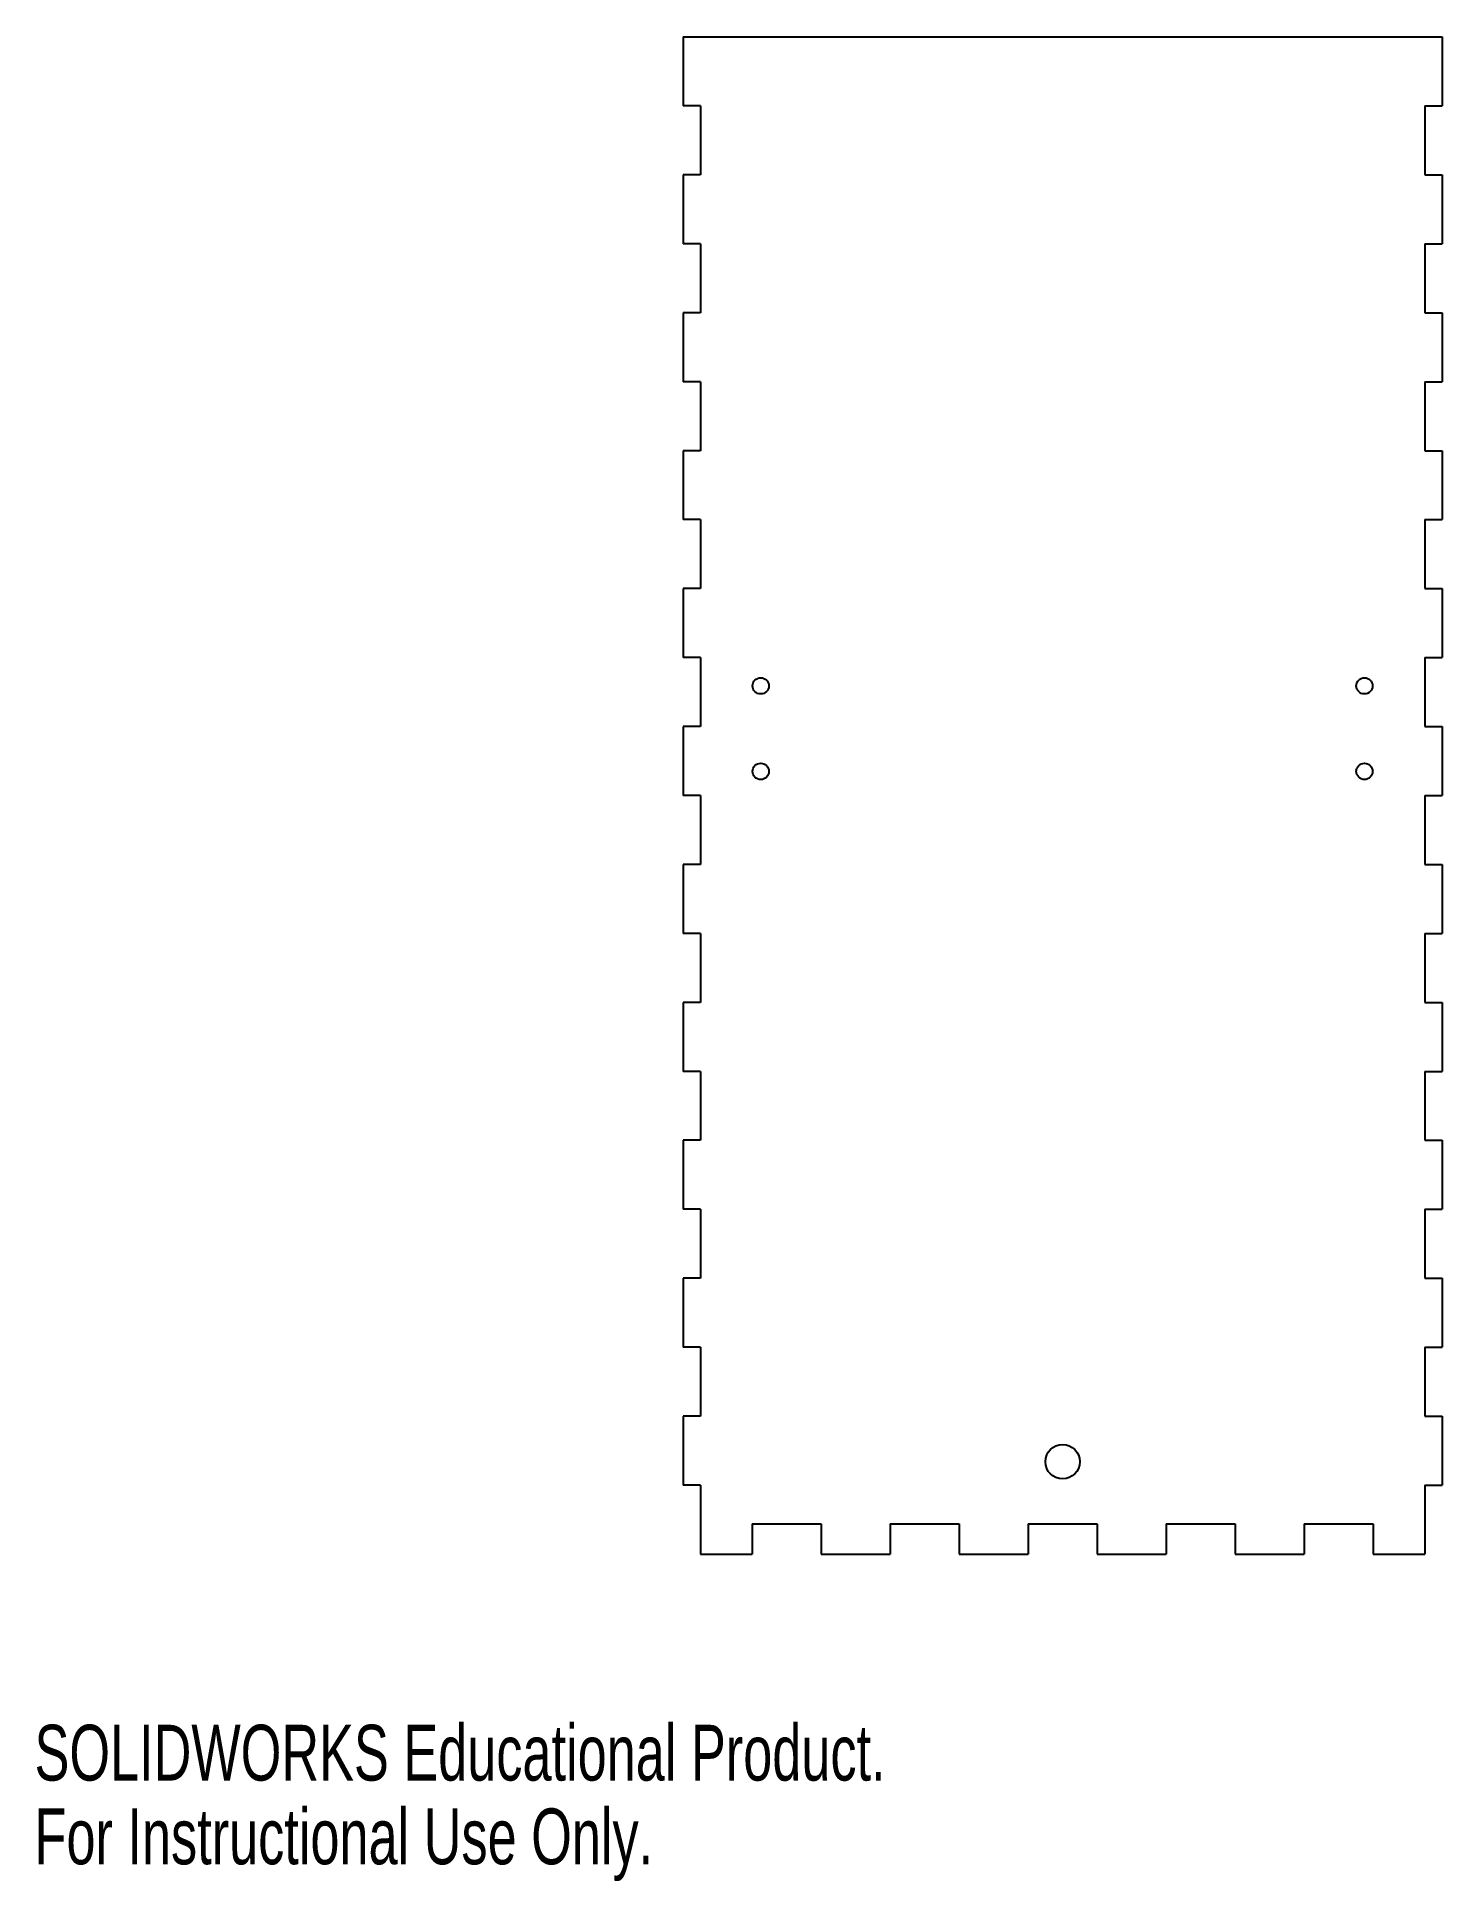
# Model space of a CAD drawing. Header units: millimetres. Extents: x 0 to 259, y 0 to 339.
import ezdxf

# ---------------------------------------------------------------- set-up
doc = ezdxf.new("R2010")
doc.units = ezdxf.units.MM
doc.styles.add('SLDTEXTSTYLE0', font='TXT', dxfattribs={"width": 0.7})

msp = doc.modelspace()

# ---------------------------------------------------------------- linework, layer by layer
at = {"color": 7, "linetype": 'Continuous', "lineweight": 25}
for p, q in [((119.375, 339.49), (119.375, 326.79)), ((119.375, 339.49), (259.075, 339.49)), ((259.075, 339.49), (259.075, 326.79)), ((122.55, 326.79), (119.375, 326.79)), ((122.55, 326.79), (122.55, 314.09)), ((255.9, 326.79), (259.075, 326.79)), ((255.9, 326.79), (255.9, 314.09)), ((119.375, 314.09), (119.375, 301.39)), ((122.55, 314.09), (119.375, 314.09)), ((255.9, 314.09), (259.075, 314.09)), ((259.075, 314.09), (259.075, 301.39)), ((122.55, 301.39), (119.375, 301.39)), ((122.55, 301.39), (122.55, 288.69)), ((255.9, 301.39), (259.075, 301.39)), ((255.9, 301.39), (255.9, 288.69)), ((119.375, 288.69), (119.375, 275.99)), ((122.55, 288.69), (119.375, 288.69)), ((255.9, 288.69), (259.075, 288.69)), ((259.075, 288.69), (259.075, 275.99)), ((122.55, 275.99), (119.375, 275.99)), ((122.55, 275.99), (122.55, 263.29)), ((255.9, 275.99), (259.075, 275.99)), ((255.9, 275.99), (255.9, 263.29)), ((119.375, 263.29), (119.375, 250.59)), ((122.55, 263.29), (119.375, 263.29)), ((255.9, 263.29), (259.075, 263.29)), ((259.075, 263.29), (259.075, 250.59)), ((122.55, 250.59), (119.375, 250.59)), ((122.55, 250.59), (122.55, 237.89)), ((255.9, 250.59), (259.075, 250.59)), ((255.9, 250.59), (255.9, 237.89)), ((119.375, 237.89), (119.375, 225.19)), ((122.55, 237.89), (119.375, 237.89)), ((255.9, 237.89), (259.075, 237.89)), ((259.075, 237.89), (259.075, 225.19)), ((122.55, 225.19), (119.375, 225.19)), ((122.55, 225.19), (122.55, 212.49)), ((255.9, 225.19), (259.075, 225.19)), ((255.9, 225.19), (255.9, 212.49)), ((119.375, 212.49), (119.375, 199.79)), ((122.55, 212.49), (119.375, 212.49)), ((255.9, 212.49), (259.075, 212.49)), ((259.075, 212.49), (259.075, 199.79)), ((122.55, 199.79), (119.375, 199.79)), ((122.55, 199.79), (122.55, 187.09)), ((255.9, 199.79), (259.075, 199.79)), ((255.9, 199.79), (255.9, 187.09)), ((119.375, 187.09), (119.375, 174.39)), ((122.55, 187.09), (119.375, 187.09)), ((255.9, 187.09), (259.075, 187.09)), ((259.075, 187.09), (259.075, 174.39)), ((122.55, 174.39), (119.375, 174.39)), ((122.55, 174.39), (122.55, 161.69)), ((255.9, 174.39), (259.075, 174.39)), ((255.9, 174.39), (255.9, 161.69)), ((119.375, 161.69), (119.375, 148.99)), ((122.55, 161.69), (119.375, 161.69)), ((255.9, 161.69), (259.075, 161.69)), ((259.075, 161.69), (259.075, 148.99)), ((122.55, 148.99), (119.375, 148.99)), ((122.55, 148.99), (122.55, 136.29)), ((255.9, 148.99), (259.075, 148.99)), ((255.9, 148.99), (255.9, 136.29)), ((119.375, 136.29), (119.375, 123.59)), ((122.55, 136.29), (119.375, 136.29)), ((255.9, 136.29), (259.075, 136.29)), ((259.075, 136.29), (259.075, 123.59)), ((122.55, 123.59), (119.375, 123.59)), ((122.55, 123.59), (122.55, 110.89)), ((255.9, 123.59), (259.075, 123.59)), ((255.9, 123.59), (255.9, 110.89)), ((119.375, 110.89), (119.375, 98.19)), ((122.55, 110.89), (119.375, 110.89)), ((255.9, 110.89), (259.075, 110.89)), ((259.075, 110.89), (259.075, 98.19)), ((122.55, 98.19), (119.375, 98.19)), ((122.55, 98.19), (122.55, 85.49)), ((255.9, 98.19), (259.075, 98.19)), ((255.9, 98.19), (255.9, 85.49)), ((119.375, 85.49), (119.375, 72.79)), ((122.55, 85.49), (119.375, 85.49)), ((255.9, 85.49), (259.075, 85.49)), ((259.075, 85.49), (259.075, 72.79)), ((122.55, 72.79), (119.375, 72.79)), ((122.55, 72.79), (122.55, 60.09)), ((255.9, 72.79), (259.075, 72.79)), ((255.9, 72.79), (255.9, 60.09)), ((132.075, 65.678), (144.775, 65.678)), ((132.075, 65.678), (132.075, 60.09)), ((144.775, 65.678), (144.775, 60.09)), ((157.475, 65.678), (170.175, 65.678)), ((157.475, 65.678), (157.475, 60.09)), ((170.175, 65.678), (170.175, 60.09)), ((182.875, 65.678), (195.575, 65.678)), ((182.875, 65.678), (182.875, 60.09)), ((195.575, 65.678), (195.575, 60.09)), ((208.275, 65.678), (220.975, 65.678)), ((208.275, 65.678), (208.275, 60.09)), ((220.975, 65.678), (220.975, 60.09)), ((233.675, 65.678), (246.375, 65.678)), ((233.675, 65.678), (233.675, 60.09)), ((246.375, 65.678), (246.375, 60.09)), ((122.55, 60.09), (132.075, 60.09)), ((144.775, 60.09), (157.475, 60.09)), ((170.175, 60.09), (182.875, 60.09)), ((195.575, 60.09), (208.275, 60.09)), ((220.975, 60.09), (233.675, 60.09)), ((246.375, 60.09), (255.9, 60.09))]:
    msp.add_line(p, q, dxfattribs=at)
for centre, radius in [((133.662, 219.983), 1.5), ((244.787, 219.983), 1.5), ((133.662, 204.235), 1.5), ((244.787, 204.235), 1.5), ((189.225, 77.108), 3.175)]:
    msp.add_circle(centre, radius, dxfattribs=at)

# ---------------------------------------------------------------- texts
at = {"color": 7, "linetype": 'Continuous', "char_height": 10.2762, "attachment_point": 1, "style": 'SLDTEXTSTYLE0'}
for s, insert in [('SOLIDWORKS Educational Product.', (0, 28.661)), ('For Instructional Use Only.', (0, 13.247))]:
    msp.add_mtext(s, dxfattribs=dict(at, insert=insert))

doc.saveas('drawing.dxf')
